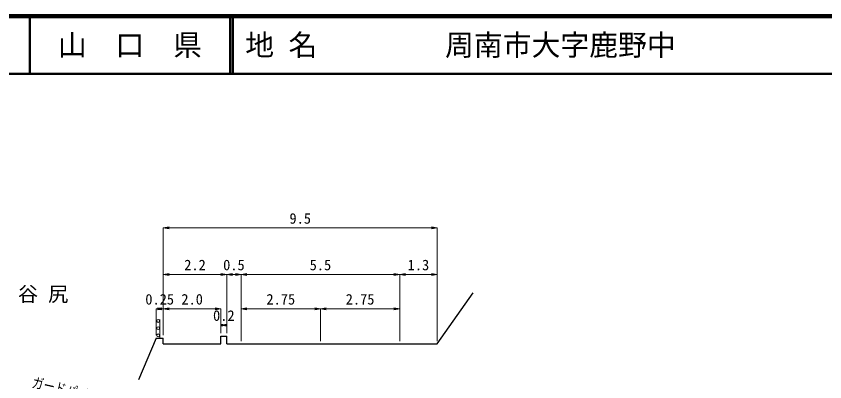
# Model space of a CAD drawing. Units: millimetres on the paper, enlarged 1000 times, with parts at other scales. Extents: x 40000 to 680000, y 20000 to 380000.
# Drawn here: x 330650 to 470887, y 316602 to 380000 of the extents above; entities that cross this region are included whole.
import ezdxf
from ezdxf.enums import TextEntityAlignment as Align

# ---------------------------------------------------------------- set-up
doc = ezdxf.new("R2010")
doc.units = ezdxf.units.MM
doc.header["$LTSCALE"] = 1000
for name, color, linetype, lineweight in [('M-BGD', 7, 'Continuous', 25), ('M-STR-HTXT', 7, 'Continuous', 13), ('M-TTL', 2, 'Continuous', 140), ('M-TTL-LINE', 7, 'Continuous', 50)]:
    doc.layers.add(name, color=color, linetype=linetype, lineweight=lineweight)
doc.layers.add('M-BMK-HTXT', color=7, linetype='Continuous')
doc.layers.add('M-TTL-TXT', color=7, linetype='Continuous')
doc.styles.add('ＭＳ ゴシック', font='')
doc.styles.get('ＭＳ ゴシック').set_extended_font_data('MS Gothic')

# ---------------------------------------------------------------- blocks, each defined once
blk = doc.blocks.new('open_arrow')
at = {"color": 0, "linetype": 'Continuous', "lineweight": -2}
blk.add_lwpolyline([(7.5, 1.25), (0, 0), (7.5, -1.25)], dxfattribs=at)

msp = doc.modelspace()

# ---------------------------------------------------------------- linework, layer by layer
at = {"layer": 'M-BGD'}
for p, q in [((354913, 324168), (351848, 316952)), ((354913, 324168), (356163, 324168)), ((356163, 323168), (356163, 324168)), ((366163, 324543), (367163, 324543)), ((366163, 323168), (366163, 324543)), ((367163, 323168), (367163, 324543)), ((356163, 323168), (366163, 323168))]:
    msp.add_line(p, q, dxfattribs=at)
msp.add_lwpolyline([(367163, 323168), (369663, 323168), (383413, 323168), (397163, 323168), (403663, 323168), (409893, 332010)], dxfattribs=at)
at = {"layer": 'M-STR-HTXT'}
for p, q in [((356163, 324668), (356163, 343281)), ((403663, 343280), (356163, 343280)), ((403663, 323668), (403663, 343281)), ((367163, 335212), (356163, 335212)), ((367163, 325043), (367163, 335213)), ((367163, 335212), (369663, 335212)), ((369663, 323668), (369663, 335213)), ((369663, 335212), (397163, 335212)), ((397163, 323668), (397163, 335213)), ((397163, 335212), (403663, 335212)), ((354913, 324668), (354913, 329265)), ((356163, 329264), (354913, 329264)), ((356163, 329264), (366163, 329264)), ((366163, 325043), (366163, 329265)), ((369663, 329264), (383413, 329264)), ((383413, 323668), (383413, 329265)), ((383413, 329264), (397163, 329264)), ((355538, 324168), (355538, 327408)), ((366163, 326438), (367163, 326438))]:
    msp.add_line(p, q, dxfattribs=at)
for centre in [(355288, 327158), (355288, 325908), (355288, 324658)]:
    msp.add_circle(centre, 250, dxfattribs=at)
at = {"layer": 'M-TTL'}
msp.add_line((680000, 380000), (40000, 380000), dxfattribs=at)
at = {"layer": 'M-TTL-LINE'}
for p, q in [((333000, 380000), (333000, 370000)), ((367750, 380000), (367750, 370000)), ((368250, 380000), (368250, 370000)), ((40000, 370000), (680000, 370000))]:
    msp.add_line(p, q, dxfattribs=at)

# ---------------------------------------------------------------- block references
at = {"layer": 'M-STR-HTXT', "xscale": 133, "yscale": 133}
for p in [(356163, 343280), (356163, 335212), (367163, 335212), (369663, 335212), (397163, 335212), (354913, 329264), (356163, 329264), (369663, 329264), (383413, 329264), (366163, 326438)]:
    msp.add_blockref('open_arrow', p, dxfattribs=at)
at = {"layer": 'M-STR-HTXT', "xscale": 133, "yscale": 133, "rotation": 180}
for p in [(403663, 343280), (367163, 335212), (369663, 335212), (397163, 335212), (403663, 335212), (356163, 329264), (366163, 329264), (383413, 329264), (397163, 329264), (367163, 326438)]:
    msp.add_blockref('open_arrow', p, dxfattribs=at)

# ---------------------------------------------------------------- texts
at = {"layer": 'M-BMK-HTXT', "style": 'ＭＳ ゴシック'}
msp.add_text('字 大 谷 尻', height=2566, dxfattribs=at).set_placement((330074, 331822), align=Align.MIDDLE_CENTER)
at = {"layer": 'M-STR-HTXT', "style": 'ＭＳ ゴシック'}
for s, p in [('9.5', (379913, 343468)), ('2.2', (361663, 335399)), ('0.5', (368413, 335399)), ('5.5', (383413, 335399)), ('1.3', (400413, 335399)), ('0.25', (355538, 329451)), ('2.0', (361163, 329451)), ('2.75', (376538, 329451)), ('2.75', (390288, 329451)), ('0.2', (366663, 326625))]:
    msp.add_text(s, height=1833, dxfattribs=at).set_placement(p, align=Align.BOTTOM_CENTER)
at = {"layer": 'M-STR-HTXT', "style": 'ＭＳ ゴシック', "width": 0.8}
msp.add_text('ガードパイプ', height=1833, rotation=347.311, dxfattribs=at).set_placement((338988, 313799), align=Align.BOTTOM_CENTER)
at = {"layer": 'M-TTL-TXT', "style": 'ＭＳ ゴシック'}
msp.add_text('山\u3000口\u3000県', height=3666, dxfattribs=at).set_placement((350375, 375000), align=Align.MIDDLE_CENTER)
for s, p in [('地 名', (370380, 375000)), ('周南市大字鹿野中', (405024, 375000))]:
    msp.add_text(s, height=3666, dxfattribs=at).set_placement(p, align=Align.MIDDLE_LEFT)

doc.saveas('drawing.dxf')
